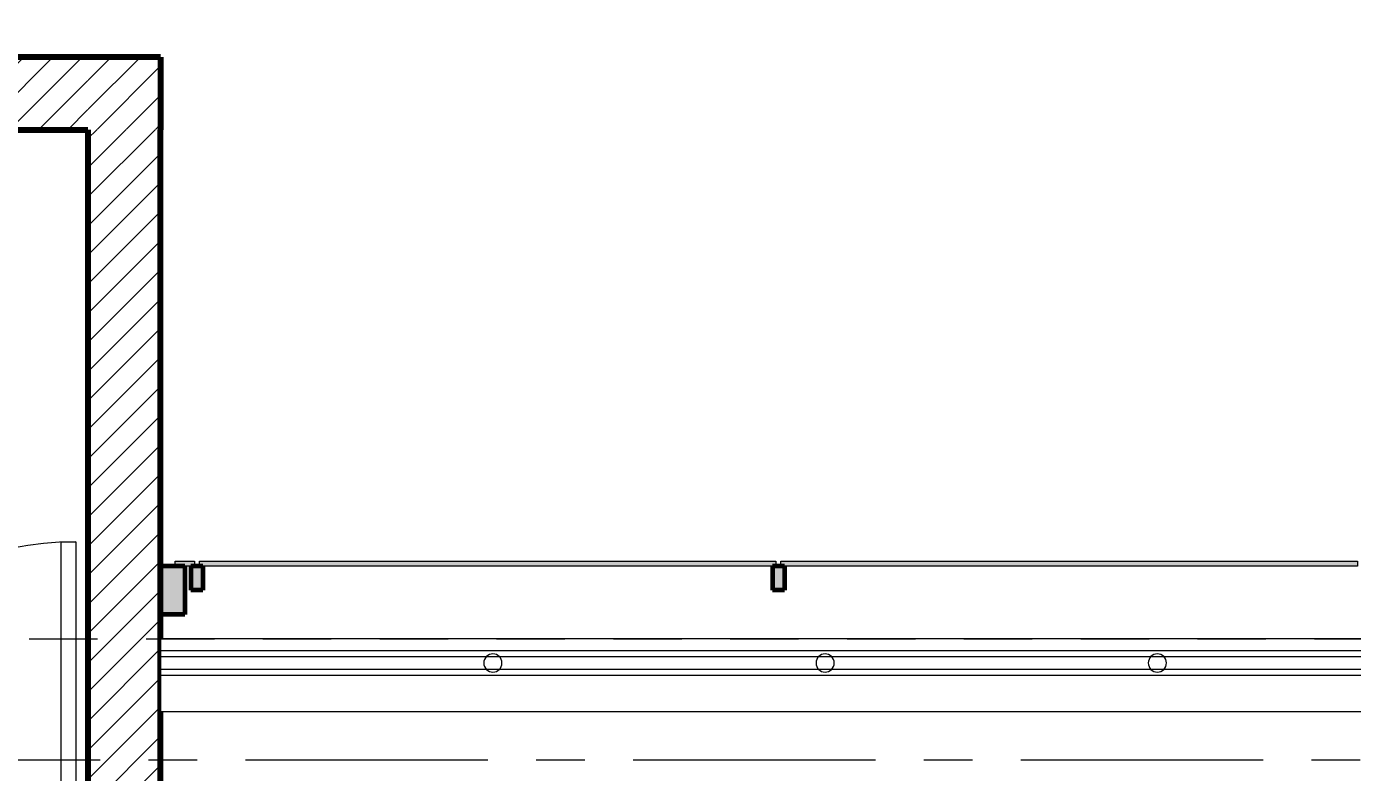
# Model space of a CAD drawing. Header units: inches. Extents: x -38 to 5698, y -33 to 92.
# Drawn here: x 103.493 to 106.23, y 39.624 to 41.163 of the extents above; entities that cross this region are included whole.
import ezdxf

# ---------------------------------------------------------------- set-up
doc = ezdxf.new("R2010")
doc.units = ezdxf.units.IN
doc.header["$MEASUREMENT"] = 0
doc.set_wipeout_variables(frame=1)
doc.header["$PDMODE"] = 1
for name, pattern in [('Hidden Line', [0.195611, 0.141111, -0.0545]), ('Punto & Raya', [0.65, 0.5, -0.075, 0, -0.075]), ('Wipeout_Contour', [1, 0, -1])]:
    doc.linetypes.add(name, pattern=pattern)
for name, color, linetype in [('02 _ ARQ _ ALB _ Cotas Ejes', 7, 'Continuous'), ('02 _ ARQ _ ALB _ Ejes Generales', 7, 'Continuous'), ('02 _ ARQ _ ZON _ Espacio.3D', 7, 'Continuous'), ('08 _ STR _ EXT _ 07 Losa Aligerada', 7, 'Continuous'), ('08 _ STR _ EXT _ 09 Vigas', 7, 'Continuous'), ('Acabado - Muros', 7, 'Continuous'), ('Estructura - 04 MURO', 253, 'Continuous'), ('Interior - Escaleras & Barandillas', 7, 'Continuous')]:
    doc.layers.add(name, color=color, linetype=linetype)
doc.styles.add('Estilo_Generado_4', font='swisse.ttf')
doc.dimstyles.new('Estilo_Generado__15', dxfattribs={"dimtxt": 0.125, "dimasz": 0.095, "dimexe": 0.18, "dimexo": 0.003, "dimgap": 0, "dimtad": 0, "dimtih": 1, "dimtoh": 1, "dimzin": 0, "dimdsep": 46, "dimtxsty": 'Estilo_Generado_4', "dimblk": 'ARROWHEAD_6', "dimblk1": 'ARROWHEAD_6', "dimblk2": 'ARROWHEAD_6', "dimcen": 0.09, "dimclrd": 144, "dimclre": 144, "dimclrt": 7, "dimadec": 0, "dimazin": 0, "dimtfac": 1, "dimtdec": 4, "dimtmove": 0, "dimatfit": 3, "dimfxl": 1, "dimtolj": 1, "dimtzin": 0, "dimarcsym": 0})
pattern_1 = [(45, (92.500015, 3e-09), (-0.03005204, 0.03005204), [])]

# ---------------------------------------------------------------- blocks, each defined once
blk = doc.blocks.new('ARROWHEAD_6')
at = {"color": 0, "linetype": 'Continuous', "lineweight": 0}
for p, q in [((-0.5, -0.5), (0.5, 0.5)), ((0, 0), (-1, 0))]:
    blk.add_line(p, q, dxfattribs=at)
blk = doc.blocks.new('*D80', base_point=(804.059, 0))
at = {"layer": '02 _ ARQ _ ALB _ Cotas Ejes', "color": 144, "linetype": 'Continuous', "lineweight": -2, "transparency": 16777216}
for p, q in [((101.82, 39.653), (101.82, 45.8378)), ((108.8199, 39.653), (108.8199, 45.8378)), ((101.915, 45.6578), (105.0886, 45.6578)), ((108.7249, 45.6578), (105.476, 45.6578))]:
    blk.add_line(p, q, dxfattribs=at)
at = {"layer": 'Defpoints', "color": 0, "linetype": 'Continuous', "transparency": 16777216}
for p in [(108.8199, 45.6578), (101.82, 39.65), (108.8199, 39.65)]:
    blk.add_point(p, dxfattribs=at)
at = {"layer": '02 _ ARQ _ ALB _ Cotas Ejes', "color": 144, "linetype": 'Continuous', "lineweight": -2, "transparency": 16777216, "xscale": 0.095, "yscale": 0.095, "zscale": 0.095, "rotation": 180}
blk.add_blockref('ARROWHEAD_6', (101.82, 45.6578), dxfattribs=at)
at = {"layer": '02 _ ARQ _ ALB _ Cotas Ejes', "color": 144, "linetype": 'Continuous', "lineweight": -2, "transparency": 16777216, "xscale": 0.095, "yscale": 0.095, "zscale": 0.095}
blk.add_blockref('ARROWHEAD_6', (108.8199, 45.6578), dxfattribs=at)
at = {"layer": '02 _ ARQ _ ALB _ Cotas Ejes', "color": 7, "linetype": 'Continuous', "lineweight": 13, "transparency": 16777216, "insert": (105.2823, 45.6578), "char_height": 0.125, "attachment_point": 5, "style": 'Estilo_Generado_4'}
blk.add_mtext('\\A1;7.00', dxfattribs=at)
blk = doc.blocks.new('*D86', base_point=(804.059, 0))
at = {"layer": '02 _ ARQ _ ALB _ Cotas Ejes', "color": 144, "linetype": 'Continuous', "lineweight": -2, "transparency": 16777216}
for p, q in [((101.57, 39.903), (101.57, 45.4088)), ((144.07, 39.903), (144.07, 45.4088)), ((101.665, 45.2288), (122.5203, 45.2288)), ((143.975, 45.2288), (123.0254, 45.2288))]:
    blk.add_line(p, q, dxfattribs=at)
at = {"layer": 'Defpoints', "color": 0, "linetype": 'Continuous', "transparency": 16777216}
for p in [(144.07, 45.2288), (101.57, 39.9), (144.07, 39.9)]:
    blk.add_point(p, dxfattribs=at)
at = {"layer": '02 _ ARQ _ ALB _ Cotas Ejes', "color": 144, "linetype": 'Continuous', "lineweight": -2, "transparency": 16777216, "xscale": 0.095, "yscale": 0.095, "zscale": 0.095, "rotation": 180}
blk.add_blockref('ARROWHEAD_6', (101.57, 45.2288), dxfattribs=at)
at = {"layer": '02 _ ARQ _ ALB _ Cotas Ejes', "color": 144, "linetype": 'Continuous', "lineweight": -2, "transparency": 16777216, "xscale": 0.095, "yscale": 0.095, "zscale": 0.095}
blk.add_blockref('ARROWHEAD_6', (144.07, 45.2288), dxfattribs=at)
at = {"layer": '02 _ ARQ _ ALB _ Cotas Ejes', "color": 7, "linetype": 'Continuous', "lineweight": 13, "transparency": 16777216, "insert": (122.7728, 45.2288), "char_height": 0.125, "attachment_point": 5, "style": 'Estilo_Generado_4'}
blk.add_mtext('\\A1;42.50', dxfattribs=at)

msp = doc.modelspace()

# ---------------------------------------------------------------- hatches: boundary and pattern name
at = {"layer": 'Acabado - Muros', "linetype": 'Continuous', "lineweight": 0}
for points in [[(103.8201, 39.95), (103.8201, 40.05), (103.7701, 40.05), (103.7701, 39.95)], [(103.8575, 40), (103.8575, 40.05), (103.8325, 40.05), (103.8325, 40)], [(105.0575, 40), (105.0575, 40.05), (105.0325, 40.05), (105.0325, 40)]]:
    msp.add_hatch(color=254, dxfattribs=at).paths.add_polyline_path(points)
at = {"layer": 'Acabado - Muros', "linetype": 'Continuous', "lineweight": 9}
for points in [[(103.84, 40.06), (103.8001, 40.06), (103.8001, 40.05), (103.84, 40.05)], [(105.04, 40.06), (103.85, 40.06), (103.85, 40.05), (105.04, 40.05)], [(106.24, 40.06), (105.05, 40.06), (105.05, 40.05), (106.24, 40.05)]]:
    msp.add_hatch(color=250, dxfattribs=at).paths.add_polyline_path(points)

# ---------------------------------------------------------------- linework, layer by layer
at = {"layer": '02 _ ARQ _ ZON _ Espacio.3D', "color": 254, "linetype": 'Continuous', "lineweight": 0, "flags": 128}
msp.add_lwpolyline([(103.6201, 40.95), (101.72, 40.95), (101.72, 39.9), (102.47, 39.9), (102.47, 39.45), (102.9201, 39.45), (102.9201, 39.4), (103.6201, 39.4), (103.6201, 39.9)], close=True, dxfattribs=at)
msp.add_lwpolyline([(116.07, 39), (115.57, 39), (115.57, 39.4), (109.07, 39.4), (109.0699, 39), (108.5699, 39), (108.5698, 39.75), (103.77, 39.75), (103.7701, 39.4), (102.07, 39.4), (102.07, 37.7), (101.72, 37.7005), (101.72, 33.75), (100.82, 33.75), (100.82, 29.75)], dxfattribs=at)
at = {"layer": '08 _ STR _ EXT _ 07 Losa Aligerada', "color": 7, "linetype": 'Continuous', "lineweight": 18, "flags": 128}
msp.add_lwpolyline([(115.87, 43.8736), (108.7699, 43.8736), (108.7699, 39.9), (103.6201, 39.9), (103.6201, 40.95), (100.52, 40.95), (100.52, 37.7), (101.57, 37.7), (101.57, 33.9), (100.67, 33.9), (100.67, 27.9392), (100.17, 27.9392), (100.17, 5.8), (117.7353, 5.8)], dxfattribs=at)
at = {"layer": 'Acabado - Muros', "color": 7, "linetype": 'Continuous', "lineweight": 60}
for p, q in [((103.8201, 40.05), (103.7701, 40.05)), ((103.7701, 40.05), (103.7701, 39.95)), ((103.8201, 40.05), (103.8201, 39.95)), ((103.8575, 40.05), (103.8325, 40.05)), ((103.8325, 40.05), (103.8325, 40)), ((103.8575, 40.05), (103.8575, 40)), ((105.0575, 40.05), (105.0325, 40.05)), ((105.0325, 40.05), (105.0325, 40)), ((105.0575, 40.05), (105.0575, 40)), ((103.8575, 40), (103.8325, 40)), ((105.0575, 40), (105.0325, 40)), ((103.8201, 39.95), (103.7701, 39.95))]:
    msp.add_line(p, q, dxfattribs=at)
at = {"layer": 'Acabado - Muros', "color": 7, "linetype": 'Continuous', "lineweight": 13, "flags": 128}
for points in [[(103.84, 40.06), (103.84, 40.05), (103.8001, 40.05), (103.8001, 40.06)], [(105.04, 40.06), (105.04, 40.05), (103.85, 40.05), (103.85, 40.06)], [(106.24, 40.06), (106.24, 40.05), (105.05, 40.05), (105.05, 40.06)]]:
    msp.add_lwpolyline(points, close=True, dxfattribs=at)
at = {"layer": 'Estructura - 04 MURO', "color": 165, "linetype": 'Continuous', "lineweight": 15}
for p, q in [((103.5651, 39.45), (103.5651, 40.1)), ((103.5651, 40.1), (103.5951, 40.1)), ((103.5951, 40.1), (103.5951, 39.45))]:
    msp.add_line(p, q, dxfattribs=at)
at = {"layer": 'Estructura - 04 MURO', "color": 7, "linetype": 'Continuous', "lineweight": 15}
msp.add_arc((103.5951, 39.45), 0.65, 90, 180, dxfattribs=at)

# ---------------------------------------------------------------- next in the draw order: wipeouts: each hides what was drawn before it
at = {"color": 254, "linetype": 'Wipeout_Contour', "lineweight": 0, "ltscale": 2448.404028}
msp.add_wipeout([(103.6201, 40.95), (103.7701, 40.95), (103.7701, 41.1)], dxfattribs=at).dxf.layer = 'Estructura - 04 MURO'

# ---------------------------------------------------------------- next in the draw order: hatches: boundary and pattern name
at = {"layer": 'Estructura - 04 MURO', "linetype": 'Continuous', "lineweight": 5}
h = msp.add_hatch(dxfattribs=at)
h.set_pattern_fill('LADRILLO_COMÚN_0002', color=252, style=0, pattern_type=2)
h.set_pattern_definition(pattern_1)
h.paths.add_polyline_path([(103.6201, 40.95), (103.7701, 40.95), (103.7701, 41.1)])

# ---------------------------------------------------------------- next in the draw order: wipeouts: each hides what was drawn before it
at = {"color": 254, "linetype": 'Wipeout_Contour', "lineweight": 0, "ltscale": 2449.310751}
msp.add_wipeout([(103.6201, 40.95), (103.7701, 41.1), (103.6201, 41.1)], dxfattribs=at).dxf.layer = 'Estructura - 04 MURO'

# ---------------------------------------------------------------- next in the draw order: hatches: boundary and pattern name
at = {"layer": 'Estructura - 04 MURO', "linetype": 'Continuous', "lineweight": 5}
h = msp.add_hatch(dxfattribs=at)
h.set_pattern_fill('LADRILLO_COMÚN_0002', color=252, style=0, pattern_type=2)
h.set_pattern_definition(pattern_1)
h.paths.add_polyline_path([(103.6201, 40.95), (103.7701, 41.1), (103.6201, 41.1)])

# ---------------------------------------------------------------- next in the draw order: linework, layer by layer
at = {"layer": 'Estructura - 04 MURO', "color": 7, "linetype": 'Continuous', "lineweight": 80, "flags": 128}
msp.add_lwpolyline([(103.7701, 41.1), (103.7701, 40.95)], dxfattribs=at)

# ---------------------------------------------------------------- next in the draw order: wipeouts: each hides what was drawn before it
at = {"color": 254, "linetype": 'Wipeout_Contour', "lineweight": 0, "ltscale": 3258.651215}
msp.add_wipeout([(100.52, 40.95), (103.6201, 40.95), (103.6201, 41.1), (100.52, 41.1)], dxfattribs=at).dxf.layer = 'Estructura - 04 MURO'

# ---------------------------------------------------------------- next in the draw order: hatches: boundary and pattern name
at = {"layer": 'Estructura - 04 MURO', "linetype": 'Continuous', "lineweight": 5}
h = msp.add_hatch(dxfattribs=at)
h.set_pattern_fill('LADRILLO_COMÚN_0002', color=252, style=0, pattern_type=2)
h.set_pattern_definition(pattern_1)
h.paths.add_polyline_path([(100.52, 40.95), (103.6201, 40.95), (103.6201, 41.1), (100.52, 41.1)])

# ---------------------------------------------------------------- next in the draw order: linework, layer by layer
at = {"layer": 'Estructura - 04 MURO', "color": 7, "linetype": 'Continuous', "lineweight": 80, "flags": 128}
for points in [[(103.7701, 41.1), (100.52, 41.1)], [(101.72, 40.95), (103.6201, 40.95)]]:
    msp.add_lwpolyline(points, dxfattribs=at)

# ---------------------------------------------------------------- next in the draw order: wipeouts: each hides what was drawn before it
at = {"color": 254, "linetype": 'Wipeout_Contour', "lineweight": 0, "ltscale": 3264.980312}
msp.add_wipeout([(103.6201, 40.95), (103.6201, 39.45), (103.7701, 39.45), (103.7701, 40.95)], dxfattribs=at).dxf.layer = 'Estructura - 04 MURO'

# ---------------------------------------------------------------- next in the draw order: hatches: boundary and pattern name
at = {"layer": 'Estructura - 04 MURO', "linetype": 'Continuous', "lineweight": 5}
h = msp.add_hatch(dxfattribs=at)
h.set_pattern_fill('LADRILLO_COMÚN_0002', color=252, style=0, pattern_type=2)
h.set_pattern_definition(pattern_1)
h.paths.add_polyline_path([(103.6201, 40.95), (103.6201, 39.45), (103.7701, 39.45), (103.7701, 40.95)])

# ---------------------------------------------------------------- next in the draw order: linework, layer by layer
at = {"layer": '02 _ ARQ _ ALB _ Ejes Generales', "color": 252, "linetype": 'Punto & Raya', "lineweight": 13}
msp.add_line((98.3454, 39.65), (147.07, 39.65), dxfattribs=at)
at = {"layer": 'Estructura - 04 MURO', "color": 7, "linetype": 'Continuous', "lineweight": 80, "flags": 128}
for points in [[(103.6201, 40.95), (103.6201, 39.45)], [(103.7701, 39.4), (103.7701, 40.95)]]:
    msp.add_lwpolyline(points, dxfattribs=at)

# ---------------------------------------------------------------- next in the draw order: wipeouts: each hides what was drawn before it
at = {"color": 254, "linetype": 'Wipeout_Contour', "lineweight": 0, "ltscale": 3274.793145}
msp.add_wipeout([(108.5699, 39.9), (103.7701, 39.9), (103.7701, 39.75), (108.5699, 39.75)], dxfattribs=at).dxf.layer = 'Estructura - 04 MURO'

# ---------------------------------------------------------------- next in the draw order: linework, layer by layer
at = {"layer": '08 _ STR _ EXT _ 09 Vigas', "color": 251, "linetype": 'Hidden Line', "lineweight": 13}
msp.add_line((101.57, 39.9), (144.07, 39.9), dxfattribs=at)
at = {"layer": 'Estructura - 04 MURO', "color": 7, "linetype": 'Continuous', "lineweight": 13, "flags": 128}
for points in [[(108.5699, 39.9), (103.7701, 39.9)], [(103.7701, 39.9), (103.7701, 39.75)], [(103.7701, 39.75), (108.5699, 39.75)]]:
    msp.add_lwpolyline(points, dxfattribs=at)
at = {"layer": 'Interior - Escaleras & Barandillas', "color": 161, "linetype": 'Continuous', "lineweight": 13, "flags": 128}
for points in [[(103.7701, 39.875), (103.7701, 39.825), (108.5699, 39.825), (108.5699, 39.875)], [(103.7701, 39.8625), (103.7701, 39.8375), (108.5699, 39.8375), (108.5699, 39.8625)], [(103.7701, 39.8625), (103.7701, 39.8375), (108.5699, 39.8375), (108.5699, 39.8625)], [(103.7701, 39.8625), (103.7701, 39.8375), (108.5699, 39.8375), (108.5699, 39.8625)]]:
    msp.add_lwpolyline(points, close=True, dxfattribs=at)
for points in [[(104.4558, 39.8313, 1), (104.4558, 39.8688, 1)], [(105.1414, 39.8313, 1), (105.1414, 39.8688, 1)], [(105.8271, 39.8313, 1), (105.8271, 39.8688, 1)]]:
    msp.add_lwpolyline(points, format="xyb", close=True, dxfattribs=at)

# ---------------------------------------------------------------- next in the draw order: dimensions: what is measured, and where the dimension line sits
at = {"layer": '02 _ ARQ _ ALB _ Cotas Ejes', "color": 144, "linetype": 'Continuous', "lineweight": 13}
for base, p1, p2, picture, middle in [((108.8199, 45.6578), (101.82, 39.65), (108.8199, 39.65), '*D80', (105.2823, 45.6578)), ((144.07, 45.2288), (101.57, 39.9), (144.07, 39.9), '*D86', (122.7728, 45.2288))]:
    dim = msp.add_linear_dim(base=base, p1=p1, p2=p2, dimstyle='Estilo_Generado__15', dxfattribs=at)
    dim.commit()
    dim.dimension.update_dxf_attribs({"geometry": picture, "text_midpoint": middle, "dimtype": 160})

doc.saveas('drawing.dxf')
